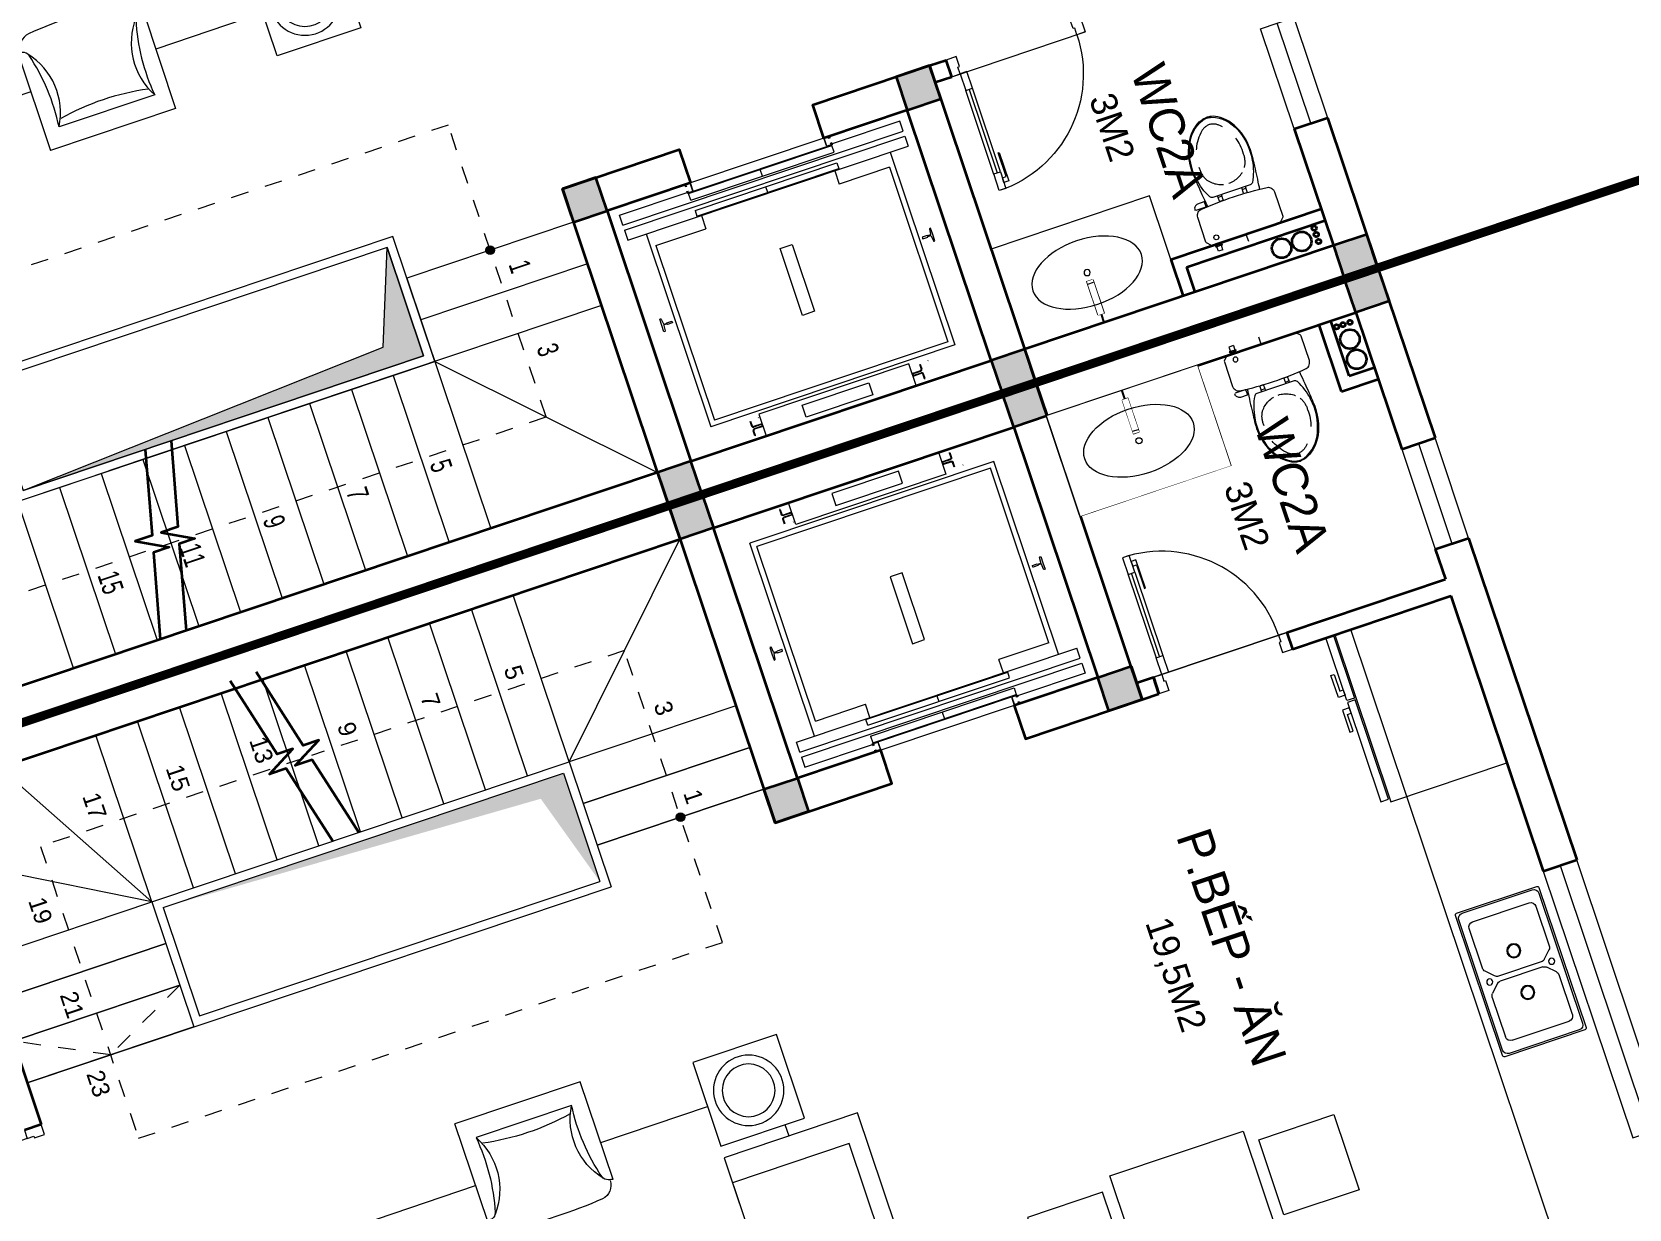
# Model space of a CAD drawing. Header units: metres. Extents: x 568336 to 569219, y 2065964 to 2066430.
# Drawn here: x 568487.28 to 568496.35, y 2066209.47 to 2066216.16 of the extents above; entities that cross this region are included whole.
import ezdxf

# ---------------------------------------------------------------- set-up
doc = ezdxf.new("R2010")
doc.units = ezdxf.units.M
for name, pattern in [('$AUDIT_BAD_LTYPE2', [0]), ('CENTER', [2, 1.25, -0.25, 0.25, -0.25]), ('HIDDEN', [0.375, 0.25, -0.125]), ('HIDDEN2', [0.1875, 0.125, -0.0625]), ('xref-thap C (mb tang 32-2)$0$HIDDEN', [0.375, 0.25, -0.125])]:
    doc.linetypes.add(name, pattern=pattern)
doc.layers.get('0').update_dxf_attribs({"linetype": 'CONTINUOUS'})
doc.layers.get('DEFPOINTS').update_dxf_attribs({"linetype": 'CONTINUOUS'})
for name, color, linetype, lineweight in [('-CENTER', 143, 'CENTER', 13), ('-CONCRETE', 1, 'CONTINUOUS', 35), ('-DOOR', 137, 'CONTINUOUS', 9), ('-FURNITURE', 46, 'CONTINUOUS', 9), ('-HATCH', 8, 'CONTINUOUS', 5), ('-KH', 143, 'CONTINUOUS', 13), ('-LINE1', 7, 'CONTINUOUS', 18), ('-LINE2', 252, 'CONTINUOUS', 9), ('-TEXT', 7, 'CONTINUOUS', 15), ('-WALL', 4, 'CONTINUOUS', 35), ('TEXT25', 2, 'CONTINUOUS', 13)]:
    doc.layers.add(name, color=color, linetype=linetype, lineweight=lineweight)
doc.layers.add('-RANH GIOI LO DAT', color=12, linetype='CONTINUOUS')
doc.styles.add('SVN_AVO_thuong', font='')
doc.styles.add('T1', font='', dxfattribs={"height": 200})
doc.styles.add('vnavanth', font='', dxfattribs={"width": 0.8})
doc.styles.get('SVN_AVO_thuong').set_extended_font_data('SVN-Avo')
doc.styles.get('T1').set_extended_font_data('VNgeometric Light')
doc.styles.get('vnavanth').set_extended_font_data('.VnAvantH')

# ---------------------------------------------------------------- blocks, each defined once
blk = doc.blocks.new('X-5M-DH-2-CORE$0$A$C75E80C28')
at = {"layer": '-LINE2', "linetype": 'Continuous', "ltscale": 2}
for p, q in [((-510.0000099998433, -21.5000000000291), (-510.0000099998579, -50.60000000000582)), ((-506.8000099998899, -21.5000000000291), (-510.0000099998433, -21.5000000000291)), ((-510.0000099998579, -108.5000000000291), (-510.0000099998433, -79.39999999999418)), ((-506.8000099998899, -21.5000000000291), (-506.8000099999044, -50.60000000000582)), ((-506.8000099999044, -108.5000000000291), (-506.8000099998899, -79.39999999999418)), ((-456.2000100000296, -56.79999999998836), (-500.6000099999364, -56.80000000001746)), ((-456.2000100000441, -60), (-500.600009999951, -60.0000000000291)), ((-456.2000100000296, -70), (-500.6000099999364, -70.0000000000291)), ((-456.2000100000296, -73.19999999995343), (-500.6000099999364, -73.19999999998254)), ((-453.2000100000441, -63), (-453.2000100000296, -67)), ((-450.0000099998579, -63), (-450.0000099998433, -67)), ((450.0000100000616, -63), (450.0000100000761, -67)), ((453.200010000015, -63), (453.2000100000296, -67)), ((456.2000100000296, -56.79999999998836), (500.6000100000529, -56.79999999998836)), ((456.200010000015, -60), (500.6000100000383, -60)), ((456.2000100000296, -70), (500.6000100000529, -70)), ((456.2000100000296, -73.19999999995343), (500.6000100000529, -73.19999999995343)), ((506.8000100001227, -21.5), (510.0000100000761, -21.5)), ((506.8000100001227, -21.5), (506.8000100001082, -50.59999999997672)), ((506.8000100001227, -108.5), (506.8000100001227, -79.39999999996508)), ((510.0000100000761, -21.5), (510.0000100000616, -50.59999999997672)), ((510.0000100000761, -108.5), (510.0000100000761, -79.39999999996508)), ((-731.0000002632733, -148.9999999649008), (730.9999997367267, -148.9999999649299)), ((-731.0000002698944, -1304.999999934109), (-731.0000002632733, -148.9999999649008)), ((-700.0000002632733, -178.9999999649008), (699.9999997367267, -178.9999999649299)), ((-700.0000002699089, -1224.999999934109), (-700.0000002632733, -178.9999999649008)), ((-556.8000102631631, -112.4999999912397), (-560.0000102631166, -112.4999999912397)), ((456.800009736864, -112.4999999912397), (460.0000097368174, -112.4999999912397)), ((699.9999997300911, -1224.999999934109), (699.9999997367267, -178.9999999649299)), ((730.9999997301056, -1304.999999934109), (730.9999997367267, -148.9999999649299)), ((-700.0000002699089, -1224.999999934109), (-400.0000002699089, -1224.999999934138)), ((-400.0000002698944, -1304.999999934138), (-400.0000002699089, -1224.999999934138)), ((699.9999997300911, -1224.999999934109), (399.9999997300911, -1224.999999934109)), ((399.9999997301056, -1304.999999934109), (399.9999997300911, -1224.999999934109)), ((839.9999997301056, -1304.999999934109), (-840.0000002698944, -1304.999999934109)), ((-840.0000002698944, -1364.999999934109), (-840.0000002698944, -1304.999999934109)), ((424.9999997301056, -1308.999999934109), (-425.0000002698944, -1308.999999934109)), ((-425.0000002699089, -1342.999999934109), (-425.0000002698944, -1308.999999934109)), ((424.9999997300911, -1342.999999934109), (-425.0000002699089, -1342.999999934109)), ((-2.6989437174052e-07, -1308.999999934109), (-2.699089236557484e-07, -1342.999999934109)), ((424.9999997300911, -1342.999999934109), (424.9999997301056, -1308.999999934109)), ((839.9999997301056, -1364.999999934109), (839.9999997301056, -1304.999999934109)), ((839.9999997301056, -1364.999999934109), (-840.0000002698944, -1364.999999934109)), ((839.9999997301056, -1394.999999934109), (-840.0000002698944, -1394.999999934109)), ((-840.0000002698944, -1394.999999934109), (-840.0000002698944, -1454.999999934109)), ((-435.0000002698944, -1449.999999934109), (-435.0000002699089, -1459.999999934109)), ((-435.0000002698944, -1449.999999934109), (-400.0000002698944, -1449.999999934138)), ((-433.4000002698012, -1451.599999934086), (-433.4000002698012, -1458.399999934074)), ((-433.4000002698012, -1451.599999934086), (-401.6000002697547, -1451.599999934086)), ((429.9999997300911, -1405.999999934138), (-430.0000002699089, -1405.999999934109)), ((-430.0000002699089, -1405.999999934109), (-430.0000002698944, -1445.999999934109)), ((429.9999997301056, -1445.999999934138), (-430.0000002698944, -1445.999999934109)), ((-401.6000002697547, -1451.599999934086), (-401.6000002697256, -1498.399999934074)), ((399.9999997301056, -1449.999999934109), (-400.0000002698944, -1449.999999934138)), ((-400.0000002698944, -1449.999999934138), (-400.0000002698653, -1499.999999934138)), ((-2.699089236557484e-07, -1405.999999934109), (-2.6989437174052e-07, -1445.999999934109)), ((399.9999997301056, -1449.999999934109), (399.9999997301347, -1499.999999934109)), ((434.9999997301056, -1449.999999934109), (399.9999997301056, -1449.999999934109)), ((401.5999997301988, -1451.599999934086), (401.5999997302279, -1498.399999934074)), ((433.3999997302453, -1451.599999934086), (401.5999997301988, -1451.599999934086)), ((429.9999997300911, -1405.999999934138), (429.9999997301056, -1445.999999934138)), ((433.3999997302453, -1451.599999934086), (433.3999997302453, -1458.399999934074)), ((434.9999997301056, -1449.999999934109), (434.9999997301056, -1459.999999934109)), ((839.9999997301056, -1394.999999934109), (839.9999997301056, -1454.999999934109)), ((-840.0000002698944, -1454.999999934109), (-435.0000002698944, -1454.999999934109)), ((-435.0000002699089, -1459.999999934109), (-425.0000002699089, -1459.999999934109)), ((-435.0000002698653, -1489.999999934109), (-435.0000002698653, -1499.999999934109)), ((-435.0000002698653, -1489.999999934109), (-425.0000002698653, -1489.999999934109)), ((-435.0000002698653, -1499.999999934109), (-400.0000002698653, -1499.999999934138)), ((-433.4000002698012, -1458.399999934074), (-425.0000002698944, -1458.399999934074)), ((-433.4000002697721, -1491.599999934086), (-433.4000002697721, -1498.399999934074)), ((-433.4000002697721, -1491.599999934086), (-425.0000002698653, -1491.599999934086)), ((-433.4000002697721, -1498.399999934074), (-401.6000002697256, -1498.399999934074)), ((-425.0000002698944, -1458.399999934074), (-425.0000002699089, -1459.999999934109)), ((-425.0000002698653, -1489.999999934109), (-425.0000002698653, -1491.599999934086)), ((434.9999997301347, -1499.999999934109), (399.9999997301347, -1499.999999934109)), ((433.3999997302744, -1498.399999934074), (401.5999997302279, -1498.399999934074)), ((433.3999997302453, -1458.399999934074), (424.9999997301056, -1458.399999934074)), ((424.9999997301056, -1458.399999934074), (424.9999997301056, -1459.999999934109)), ((434.9999997301056, -1459.999999934109), (424.9999997301056, -1459.999999934109)), ((424.9999997301347, -1489.999999934109), (424.9999997301347, -1491.599999934086)), ((434.9999997301347, -1489.999999934109), (424.9999997301347, -1489.999999934109)), ((433.3999997302744, -1491.599999934086), (424.9999997301347, -1491.599999934086)), ((433.3999997302744, -1491.599999934086), (433.3999997302744, -1498.399999934074)), ((839.9999997301056, -1454.999999934109), (434.9999997301056, -1454.999999934109)), ((434.9999997301347, -1489.999999934109), (434.9999997301347, -1499.999999934109))]:
    blk.add_line(p, q, dxfattribs=at)
for points in [[(-450.0000000000146, 0), (-450, -130), (450, -130), (449.9999999999854, 0)], [(-200, -29), (200.0000000001164, -29), (200.0000000001164, -101), (-200, -101)], [(-36.0000002632587, -583.9999999649008), (35.9999997367413, -583.9999999649008), (35.99999973675585, -983.9999999649008), (-36.00000026324415, -983.9999999649008)]]:
    blk.add_lwpolyline(points, close=True, dxfattribs=at)
for points in [[(-780.0000002632587, -788.9999999649008), (-751.0000002632587, -788.9999999649299, 0.414213562373095), (-750.0000002632733, -787.9999999649008), (-750.0000002632587, -783.9999999649008), (-750.0000002632587, -779.9999999649008, 0.414213562373095), (-751.0000002632733, -778.9999999649299), (-780.0000002632733, -778.9999999649881, -0.2569775838576673), (-784.1207396915852, -781.9399999648449), (-797.9000002631656, -781.939999964874, -0.414213562373095), (-800.9000002631656, -778.939999964874), (-804.0000002632587, -749.4999999649008, 0.414213562373095), (-807.0000002632587, -746.4999999649008), (-812.0000002632587, -746.4999999649008), (-812.0000002632587, -783.9999999649008), (-812.0000002632587, -821.4999999649008), (-807.0000002632587, -821.4999999649008, 0.414213562373095), (-804.0000002632587, -818.4999999649008), (-800.9000002631656, -789.0599999648693, -0.414213562373095), (-797.9000002631656, -786.0599999648693), (-784.1207396915852, -786.0599999648402, -0.2569775838576673), (-780.0000002632587, -788.9999999647553)], [(779.9999997367413, -788.9999999649299), (750.9999997367413, -788.9999999649008, -0.414213562373095), (749.9999997367267, -787.9999999649299), (749.9999997367413, -783.9999999649299), (749.9999997367413, -779.9999999649299, -0.414213562373095), (750.9999997367267, -778.9999999649008), (779.9999997368432, -778.9999999650172, 0.2569775838576673), (784.1207391653006, -781.939999964874), (797.899999736881, -781.9399999648449, 0.414213562373095), (800.899999736881, -778.9399999648449), (803.9999997367413, -749.4999999649008, -0.414213562373095), (806.9999997367413, -746.4999999649008), (811.9999997367413, -746.4999999649008), (811.9999997367413, -783.9999999649008), (811.9999997367413, -821.4999999649008), (806.9999997367413, -821.4999999649008, -0.414213562373095), (803.9999997367413, -818.4999999649008), (800.899999736881, -789.0599999648402, 0.414213562373095), (797.899999736881, -786.0599999648402), (784.1207391653006, -786.0599999648693, 0.2569775838576672), (779.9999997368577, -788.9999999647844)]]:
    blk.add_lwpolyline(points, format="xyb", dxfattribs=at)
for centre, radius, start, end in [((-500.600009999951, -50.60000000000582), 9.400000000001475, 180, 270), ((-500.6000099999364, -79.39999999999418), 9.399999999997844, 90, 180), ((-500.600009999951, -50.60000000000582), 6.200000000004374, 180, 270), ((-500.6000099999364, -79.39999999999418), 6.19999999999734, 90, 180), ((-456.2000100000441, -63), 6.19999999999713, 0, 90), ((-456.2000100000441, -63), 3.000000000000045, 0, 90), ((-456.2000100000296, -67), 6.20000000000076, 270, 0), ((-456.2000100000296, -67), 2.999999999999834, 270, 0), ((456.200010000015, -63), 6.19999999999713, 90, 180), ((456.2000100000296, -67), 6.20000000000076, 180, 270), ((456.200010000015, -63), 3.000000000000045, 90, 180), ((456.2000100000296, -67), 2.999999999999834, 180, 270), ((500.6000100000383, -50.59999999997672), 6.200000000004374, 270, 0), ((500.6000100000383, -50.59999999997672), 9.400000000001475, 270, 0), ((500.6000100000529, -79.39999999996508), 9.399999999997844, 0, 90), ((500.6000100000529, -79.39999999996508), 6.19999999999734, 0, 90)]:
    blk.add_arc(centre, radius, start, end, dxfattribs=at)
blk = doc.blocks.new('A$C5C575821')
at = {"layer": '-CONCRETE'}
h = blk.add_hatch(color=256, dxfattribs=at)
h.dxf.hatch_style = 1
h.paths.add_polyline_path([(-0.00237559899687767, 200.0000000000146), (-0.00237559899687767, 1.455191522836685e-11), (199.9976244010031, 1.455191522836685e-11), (199.9976244010031, 200.0000000000146)])
blk.add_lwpolyline([(-0.00237559899687767, 1.455191522836685e-11), (199.9976244010031, 1.455191522836685e-11), (199.9976244010031, 200.0000000000146), (-0.00237559899687767, 200.0000000000146)], close=True, dxfattribs=at)
blk = doc.blocks.new('A$C3F71457E')
at = {"layer": '-CONCRETE'}
blk.add_lwpolyline([(-8.760252967476845e-09, -100.0000002632005), (0, 400), (-1500, 400.0000000000582), (-1500.00000001755, -1399.999999999942), (-1.754960976541042e-08, -1400), (-7.895869202911854e-08, -900.0000002632005), (199.9999999912397, -900.0000002982852), (199.9999999824504, -1600), (-1700.00000001755, -1600), (-1700, 600), (200, 600), (199.9999999912397, -100.0000002982852), (6.140908226370811e-08, -100.0000002632005)], dxfattribs=at)
at = {"layer": '-LINE1'}
blk.add_line((-7.895869202911854e-08, -900.0000002632005), (-8.760252967476845e-09, -100.0000002632005), dxfattribs=at)
at = {"layer": '-WALL'}
for p in [(-1699.997624401003, 399.9999999999854), (0.00237559899687767, 399.9999999999854), (-1699.997624401081, -1599.999999999959), (0.002375601565972829, -1600.000000021305)]:
    blk.add_blockref('A$C5C575821', p, dxfattribs=at)
at = {"color": 2, "rotation": 90}
blk.add_blockref('X-5M-DH-2-CORE$0$A$C75E80C28', (-1500.00000000876, -499.9999999999418), dxfattribs=at)
blk = doc.blocks.new('*U18')
at = {"linetype": '$AUDIT_BAD_LTYPE2'}
for p, q in [((70, 100), (69.99999999999999, 599.9999999999982)), ((89.99999999999999, 599.9999999999982), (90, 100))]:
    blk.add_line(p, q, dxfattribs=at)
for points in [[(49.99999999999999, 599.9999999999982), (89.99999999999999, 599.9999999999982), (89.99999999999999, 699.9999999999982), (49.99999999999999, 699.9999999999982), (49.99999999999999, 599.9999999999982)], [(49.99999999999999, 602.9059272893337), (50, 100)], [(50, 100), (90, 100), (90, 0), (50, 0), (50, 100)]]:
    blk.add_lwpolyline(points)
for points in [[(118.2698876160139, 494.5156181119073), (118.2698876160139, 664.1349438079906), (89.99999999999999, 664.1349438079906), (89.99999999999999, 635.8650561920058), (112.6159100928053, 635.8650561920058), (112.6159100928053, 494.5156181119073)], [(0, 0), (50, 0), (50, -40), (60, -40), (60, -100.0001724930698), (0, -100.0001724930698)], [(799.9999999999982, 7.105427357601134e-15), (749.9999999999982, 7.105427357601134e-15), (749.9999999999982, -40), (739.9999999999982, -40), (739.9999999999982, -100.0001724930698), (799.9999999999982, -100.0001724930698)]]:
    blk.add_lwpolyline(points, close=True)
at = {"linetype": '$AUDIT_BAD_LTYPE2', "ltscale": 0.3}
blk.add_arc((50, 0), 699.9999999999982, 0, 90, dxfattribs=at)
blk = doc.blocks.new('ghe11asdsdsdsd')
at = {"layer": '-FURNITURE', "ltscale": 5}
for p, q in [((-454.1512245237245, 641.9073886275291), (-454.093361600535, -60.42008052262099)), ((446.9845405295782, 642.5119281820953), (445.2090906954836, -59.49456913078757)), ((339.4434767446655, 74.7769195077999), (-347.9447826922697, 73.86721415390639)), ((445.2090906954836, -59.49456913078757), (-454.093361600535, -60.42008052262099))]:
    blk.add_line(p, q, dxfattribs=at)
for centre, radius, start, end in [((-329.6609394550032, 640.4347183164282), 102.5030657496747, 97.790878171796, 180.4720192216976), ((13.76703277978231, -3057.035900902003), 3815.794779152998, 85.15051378916075, 95.37323135559144), ((322.4963123202615, 643.5363927781655), 102.5030657496747, 359.5521671507362, 82.23330821456577), ((-556.8192392717756, 172.0380743239075), 480.9551723817158, 73.62802494144414, 77.67439557183955), ((-435.3449582978792, 585.5188594441861), 49.99999999999999, 17.29045382422632, 73.62802494144414), ((-752.7215750947944, 311.3200961878028), 469.2846926992153, 329.6029749418909, 39.82713105222346), ((-1717.077797784907, 235.4868877488407), 1378.639231958857, 353.2676599931669, 15.34770349738529), ((744.7327549548354, 311.2790322922665), 469.2468948897888, 140.0381535895592, 210.2652298418676), ((1708.833027020766, 233.2264510887835), 1378.526022415482, 164.5192846221356, 186.6002375866197), ((428.017340289487, 586.1773279104382), 49.99999999999999, 106.2083736517696, 162.5459446768903), ((548.310481298744, 172.35137315467), 480.9551723817158, 102.1620030057203, 106.2083736517696), ((-1.445652381749824, -1576.057105405802), 1730.279692069412, 79.6029490361376, 100.5814174655623)]:
    blk.add_arc(centre, radius, start, end, dxfattribs=at)
blk = doc.blocks.new('GHE600')
at = {"layer": '-FURNITURE'}
for p, q in [((269949.5421851056, 8709.741290517763), (270649.5421851056, 8709.74129051782)), ((269949.5421851289, 8043.074623851076), (270649.5421851289, 8043.074623851135))]:
    blk.add_line(p, q, dxfattribs=at)
for points in [[(270145.5337149384, 9594.84705863762), (270145.5337150262, 10094.84705863762), (270645.5337150262, 10094.84705854984), (270645.5337149384, 9594.847058549843)], [(269849.5421851288, 9526.40795718442), (270649.5421851288, 9526.407957184478), (270649.5421851639, 7226.407957184478), (269849.5421851639, 7226.40795718442)], [(269949.5421851288, 9376.40795718442), (270649.5421851288, 9376.407957184478), (270649.5421851639, 7376.407957184478), (269949.5421851639, 7376.40795718442)], [(270145.5337145109, 7157.96885590817), (270145.5337144231, 6657.96885590817), (270645.5337144231, 6657.968855820392), (270645.5337145109, 7157.968855820392)]]:
    blk.add_lwpolyline(points, close=True, dxfattribs=at)
at = {"layer": '-FURNITURE', "elevation": -1.348764000838661e-08}
for points in [[(271286.9253059005, 9830.321753277356), (270645.53371498, 9832.18215255058)], [(272037.8126997925, 6909.345592938189), (272633.6221192031, 6907.537773812626), (272633.6585346201, 9823.095600669185), (272037.874818299, 9826.334833337169)], [(270262.0588059474, 9594.847058617102), (270262.0583521723, 9526.40795718442)], [(270262.0260181179, 7226.40795718439), (270262.0255643428, 7157.968855887651)], [(270645.5337144685, 6916.624135324557), (271286.6504318018, 6913.272511655086)]]:
    blk.add_lwpolyline(points, dxfattribs=at)
at = {"layer": '-FURNITURE'}
for centre, radius in [((270395.5337149822, 9844.847058593674), 200), ((270395.5337149822, 9844.847058593674), 150), ((270395.5337144671, 6907.968855864223), 200), ((270395.5337144671, 6907.968855864223), 150)]:
    blk.add_circle(centre, radius, dxfattribs=at)
at = {"layer": '-FURNITURE', "extrusion": (0, 0, -1)}
blk.add_ellipse((271661.9002663364, 8365.294462872116), major_axis=(3.669220623812561e-13, 749.5763598198391), ratio=0.5899940615450746, dxfattribs=at)
at = {"layer": '-FURNITURE', "zscale": 0.83397927038413}
for p, xscale, yscale, rotation in [((271659.4476334748, 10145.29901697894, -5.948631914765009e-09), 0.83397927038413, 0.83397927038413, 179.9447021404027), ((271659.4476334748, 6607.516897389956, -5.948631914765009e-09), -0.8339792703841301, 0.8339792703841301, 0.05529785959737722)]:
    blk.add_blockref('ghe11asdsdsdsd', p, dxfattribs=dict(at, xscale=xscale, yscale=yscale, rotation=rotation))
blk = doc.blocks.new('A$C18091ED7')
for p, q in [((9.957147995010018e-09, -42.13376978135784), (0, -3.786117304116488e-07)), ((146.1412317672475, -26.59467297248193), (179.181621938591, -26.59467296488583)), ((146.1412317672475, -26.59467297248193), (146.1412317680188, -30.17859706786112)), ((146.1412317680188, -30.17859706786112), (165.7503655985456, -30.17859706340823)), ((153.0594147269658, -36.79204952501459), (146.1412317680188, -30.17859706786112)), ((152.3191092506386, -2.717133611440659e-07), (152.3191092568413, -26.59467297093943)), ((152.3191092506386, -2.717133611440659e-07), (179.1816219322718, -2.654269337654114e-07)), ((153.0594147269658, -36.79204952501459), (165.7503656001572, -36.79204952192958)), ((153.0594147275151, -39.73033438943094), (153.0594147269658, -36.79204952501459)), ((153.0594147275151, -39.73033438943094), (178.4413164740145, -39.73033438349376)), ((153.0594147275151, -39.73033438943094), (178.4413164740145, -39.73033438349376)), ((153.0594147275151, -39.73033438943094), (153.0594147281554, -42.13376974494895)), ((185.3594994290725, -30.17859705851879), (165.7503655985456, -30.17859706340823)), ((178.4413164733487, -36.79204951884458), (165.7503656001572, -36.79204952192958)), ((185.3594994290725, -30.17859705851879), (178.4413164733487, -36.79204951884458)), ((178.4413164733487, -36.79204951884458), (178.4413164740145, -39.73033438349376)), ((178.4413164740145, -39.73033438349376), (178.4413164746547, -42.1337697392446)), ((179.1816219322718, -2.654269337654114e-07), (179.181621938591, -26.59467296488583)), ((179.181621938591, -26.59467296488583), (185.3594994283012, -26.59467296337243)), ((185.3594994283012, -26.59467296337243), (185.3594994290725, -30.17859705851879)), ((-83.25994817525861, -267.3592828898691), (-83.259948167517, -299.9634285944048)), ((-62.88950393904452, -265.3807882612164), (-81.28145355204106, -265.3807882657275)), ((-60.91100931491019, -267.3592828844266), (-60.91100930728498, -299.9634285889624)), ((60.9110093945892, -267.3592828557594), (60.9110094022144, -299.9634285600623)), ((62.88950401780676, -265.3807882316178), (81.2814536308033, -265.3807882273395)), ((83.25994825493763, -267.3592828505498), (83.25994826256283, -299.9634285550856)), ((165.3959958605519, -261.9873972070927), (165.3959958671003, -289.7349902229907)), ((167.8691141396885, -259.5142789271486), (228.0810223811895, -259.5142789128586)), ((230.5541406641933, -274.3229751045001), (230.5541406613593, -261.9873971916386)), ((-83.25994817257379, -278.4883151478134), (-83.25994817046012, -287.6388527823146)), ((-60.91100930959874, -290.0299398849311), (-83.25994816994717, -290.0299398901407)), ((60.91100939990065, -290.029939856031), (83.25994826024908, -290.0299398510542)), ((83.25994825750604, -278.488315108727), (83.2599482596197, -287.6388527429954)), ((167.8691141472664, -292.2081085020036), (206.7175896017579, -292.2081084926904))]:
    blk.add_line(p, q)
for points in [[(230.0000000517721, -218.5046414944518, -0.1374073801801567), (225.4781190853137, -234.6482587013161), (221.7949787454636, -240.7070387715066, -0.2360805181595358), (198.2560902649639, -255.4947853636986, -0.0519608230665726), (-198.2560901437319, -255.4947854572965, -0.236080518165078), (-221.7949786317113, -240.7070388760185), (-225.4781189743626, -234.6482588077488, -0.1374073801809237), (-229.9999999484608, -218.5046416030382), (-229.9999999831671, -71.98694829508895, -0.1989123673786679), (-226.3782021181105, -63.2431547633314), (-208.8906150607545, -45.75556769772083, -0.1989123673792025), (-200.1468215308087, -42.13376982865157), (9.971699910238385e-09, -42.13376978135784), (200.1468215506357, -42.13376973403501, -0.1989123673792025), (208.8906150822841, -45.75556759897154), (226.3782021480001, -63.24315465634572, -0.1989123673791691), (230.0000000170658, -71.98694818626973)], [(144.14367173758, -618.9627606730501, -0.2124047892419209), (26.30999211127346, -734.491494372196, -0.0276853236339062), (-0.5628229983012716, -738.609219571983, -0.0222792448073508), (-26.30999181118386, -734.4914943844487, -0.2124047892421136), (-144.1436714920528, -618.9627607410075, -0.1427957259999892), (-167.2376623962118, -428.0139674870588, -0.0930051380368448), (-127.9331820271946, -309.1271633332653, -0.2564387014614383), (-111.240849547703, -299.9634286007786), (4.746470949612558e-08, -299.9634285748762), (111.2408496426324, -299.9634285482753, -0.2564387014619951), (127.933182126606, -309.1271632729331, -0.0930051380368741), (167.2376625517572, -428.0139674081001, -0.1427957260000456)]]:
    blk.add_lwpolyline(points, format="xyb", close=True)
at = {"linetype": 'xref-thap C (mb tang 32-2)$0$HIDDEN', "ltscale": 100}
blk.add_lwpolyline([(61.00044987679576, -669.0176259216969, -0.1990312026443698), (1.417429302819073e-07, -698.769823720475, -0.1990312026443799), (-61.00044960746891, -669.0176259504806, -0.2189240232571595), (-131.9321382956405, -478.313622940972, -0.1537914605682739), (-112.4681372026971, -403.989815428853, -0.2367011859554165), (5.876427167095244e-08, -347.5870280214876, -0.2367011859554843), (112.4681373467611, -403.9898153757968, -0.1537914605681893), (131.9321384748619, -478.313622878748, -0.2189240232571754)], format="xyb", close=True, dxfattribs=at)
blk.add_circle((165.7503656100234, -78.39166221523192), 13.90362011701458)
for centre, radius, start, end in [((-81.28145355158267, -267.3592828894034), 1.978494623656905, 90.00000001354867, 180.0000000133402), ((-62.88950393858613, -267.3592828848923), 1.978494623656905, 1.334021322268115e-08, 90.00000001354867), ((62.88950401826514, -267.3592828552937), 1.978494623656905, 90.00000001354867, 180.0000000133402), ((81.28145363126168, -267.3592828510155), 1.978494623656905, 1.334021322268115e-08, 90.00000001354867), ((167.8691141402633, -261.9873972065106), 2.473118279571131, 90.00000001354867, 180.0000000133402), ((167.8691141466952, -289.7349902224087), 2.473118279571131, 180.0000000133402, 270.0000000135486), ((206.717589598069, -276.6690117186226), 15.53909677420133, 270.0000000135486, 306.4658507565522), ((168.3527972659103, -224.7572911087773), 80.08895368617857, 306.4658507565522, 320.3122930343796), ((228.0810223845983, -274.3229751050822), 2.473118279571131, 320.3122930343796, 1.334021322268115e-08)]:
    blk.add_arc(centre, radius, start, end)
for points, knots in [([(-155.6468228230951, -259.4535552573798), (-156.6353001506941, -267.2522313103836), (-164.2940232875517, -328.394745314552), (-169.1545302536251, -385.0939582949213), (-183.68571763406, -527.7705276800843), (-135.602968026873, -679.1126648240606), (-50.29344375100118, -735.2493608418445), (-19.70048385594782, -741.0901266933652), (1.531116140540689e-07, -743.6724421556864)], [130.6139379315478, 130.6139379315478, 130.6139379315478, 130.6139379315478, 152.8521090939923, 311.1293507817257, 417.703951170228, 561.3833927516608, 697.6926317810714, 710.812262267882, 710.812262267882, 710.812262267882, 710.812262267882]), ([(155.6468228994709, -259.4535551877343), (156.6353002305841, -267.2522312389628), (164.2940233960289, -328.3947452375724), (169.1545303888706, -385.0939582149149), (183.6857178367027, -527.7705275934422), (135.6029683008201, -679.1126647599449), (50.29344405157826, -735.2493608178338), (19.70048415924612, -741.0901266841101), (1.530679583083838e-07, -743.6724421554536)], [130.613937934949, 130.613937934949, 130.613937934949, 130.613937934949, 152.8521090939923, 311.1293507817257, 417.703951170228, 561.3833927516608, 697.6926317810714, 710.812262267882, 710.812262267882, 710.812262267882, 710.812262267882])]:
    blk.add_open_spline(points, degree=3, knots=knots)
blk = doc.blocks.new('Sink_Cicle')
blk.add_lwpolyline([(17.49999987077899, -50.00226151314564), (-17.49999987077899, -49.99773848685436), (-17.51615354442038, -252.2967581441626), (17.48384613892995, -252.3012811850058)], close=True)
blk.add_circle((0, -300), 17.5)
at = {"layer": 'DEFPOINTS'}
blk.add_line((0, -100), (0, 0), dxfattribs=at)
blk.add_wipeout([(17.499999870775355, -50.00226151314928), (-17.49999987078263, -49.99773848685436), (-17.516153544427652, -252.29675814416623), (17.48384613892631, -252.3012811850058)])
at = {"layer": '-FURNITURE', "linetype": 'Continuous'}
blk.add_ellipse((0, -300), major_axis=(-325, 0), ratio=0.5846153846153846, dxfattribs=at)
blk.add_line((-17.51421511289664, -237.2967582757119), (17.48578462866135, -237.3012813020032))
blk = doc.blocks.new('M27-T2')
at = {"layer": '-HATCH', "true_color": 0x8c8896}
h = blk.add_hatch(color=252, dxfattribs=at)
h.dxf.hatch_style = 1
edge = h.paths.add_edge_path()
edge.add_arc((204005.0039946692, -690671.5079702799), 24.62566289535607, 0, 360)
h = blk.add_hatch(color=252, dxfattribs=at)
h.dxf.hatch_style = 1
h.paths.add_polyline_path([(203805.0039946692, -691221.5079702799), (204455.0039946692, -691221.5079702799), (204455.0039946692, -693621.5079702799), (204333.7108850502, -691424.1326609611)])
at = {"layer": '-CONCRETE'}
for centre, radius in [((205376.0638602111, -686193.536642894, 5.66516857499076e-09), 13), ((205425.2565072028, -686284.0334509917, 5.66516857499076e-09), 55), ((205414.3338471607, -686193.536642894, 5.66516857499076e-09), 13), ((205456.0832651768, -686193.536642894, 5.66516857499076e-09), 13), ((205425.2565072028, -686404.875901197, 5.66516857499076e-09), 55)]:
    blk.add_circle(centre, radius, dxfattribs=at)
at = {"layer": '-DOOR'}
blk.add_lwpolyline([(204204.9920547613, -685921.4892387852), (204805.0039946692, -685921.4892387852), (204805.0039946692, -686121.4892387852), (204204.9920547613, -686121.4892387852)], close=True, dxfattribs=at)
blk.add_lwpolyline([(204805.0039946692, -686021.4892387852), (204204.9994206022, -686021.5334146525)], dxfattribs=at)
at = {"layer": '-FURNITURE'}
blk.add_lwpolyline([(204905.0039946692, -687971.5079702799), (205505.0039946692, -687971.5079702799), (205505.0039946692, -687021.4892387855), (204905.0039946692, -687021.4892387855)], close=True, dxfattribs=at)
at = {"layer": '-HATCH'}
blk.add_lwpolyline([(203805.0039946692, -691221.5079702799), (204455.0039946692, -691221.5079702799), (204455.0039946692, -693621.5079702799), (204333.7108850502, -691424.1326609611), (203805.0039946692, -691221.5079702799)], dxfattribs=at)
at = {"layer": '-KH', "linetype": 'HIDDEN2', "ltscale": 5}
blk.add_lwpolyline([(203255.0039946692, -694171.5079702799), (205005.0039946692, -694171.5079702799), (205005.0039946692, -690671.5079702799), (203255.0039946692, -690671.5079702799)], close=True, dxfattribs=at)
at = {"layer": '-KH'}
blk.add_circle((204005.0039946692, -690671.5079702799), 24.62566289535607, dxfattribs=at)
at = {"layer": '-LINE1'}
for p, q in [((204005.0039946692, -690171.5079702799), (204005.0039946692, -691171.5079702799)), ((204255.0039946692, -690171.5079702799), (204255.0039946692, -691171.5079702799)), ((204505.0039946692, -690171.5079702799), (204505.0039946692, -693124.8922659884)), ((204505.0039946692, -691171.5079702799), (205505.0039946692, -690171.5079702799)), ((204505.0039946692, -691171.5079702799), (203755.0039946692, -691171.5079702799)), ((204005.0039946692, -691171.5079702799), (205505.0039946692, -691171.5079702799)), ((204505.0039946692, -694671.5079702799), (204505.0039946692, -691171.5079702799)), ((204505.0039946692, -691421.5079702799), (205505.0039946692, -691421.5079702799)), ((204505.0039946692, -691671.5079702799), (205505.0039946692, -691671.5079702799)), ((204505.0039946692, -691921.5079702799), (205505.0039946692, -691921.5079702799)), ((204505.0039946692, -692171.5079702799), (205505.0039946692, -692171.5079702799)), ((204505.0039946692, -692421.5079702799), (205505.0039946692, -692421.5079702799)), ((204505.0039946692, -692671.5079702799), (205505.0039946692, -692671.5079702799)), ((204505.0039946692, -692921.5079702799), (205505.0039946692, -692921.5079702799)), ((204505.0039946692, -693171.5079702799), (205505.0039946692, -693171.5079702799)), ((204505.0039946692, -693421.5079702799), (205505.0039946692, -693421.5079702799)), ((205505.0039946692, -693671.5079702799), (203843.2446316075, -693671.5079702799))]:
    blk.add_line(p, q, dxfattribs=at)
for points in [[(203755.0039946692, -693671.5079702799), (204505.0039946692, -693671.5079702799), (204505.0039946692, -691171.5079702799), (203755.0039946692, -691171.5079702799)], [(203805.0039946692, -693621.5079702799), (204455.0039946692, -693621.5079702799), (204455.0039946692, -691221.5079702799), (203805.0039946692, -691221.5079702799)]]:
    blk.add_lwpolyline(points, close=True, dxfattribs=at)
at = {"layer": '-LINE2'}
blk.add_line((203904.8698643393, -687871.5095265749), (203905.2179072355, -687071.5095402404), dxfattribs=at)
at = {"layer": '-RANH GIOI LO DAT', "linetype": 'HIDDEN', "ltscale": 10, "const_width": 50}
blk.add_lwpolyline([(196705.0039944306, -683921.4892388199), (196705.0039945305, -701917.379578126), (205705.0039946673, -702342.4171502552), (205705.0039946695, -683921.4892389331)], close=True, dxfattribs=at)
at = {"layer": '-WALL'}
for p, q in [((204805.0039946692, -685921.4892387852), (205705.0039946692, -685921.4892387852)), ((204805.0039946692, -686121.4892387852), (204805.0039946692, -685921.4892387852)), ((205705.0039946692, -699939.7422418332), (205705.0039946692, -685921.4892387852)), ((204805.0039946692, -686121.4892387852), (205505.0039946692, -686121.4892387852)), ((205285.1176319892, -687021.4892387852), (205285.1176319948, -686121.4892387834)), ((205355.1176319892, -686951.4892387852), (205355.1176319948, -686121.4892387834)), ((205505.0039946692, -686121.4892387852), (205505.0039946692, -687971.5079702799)), ((205355.1176319892, -686951.4892387852), (205505.1176319892, -686951.4892387852)), ((205285.1176319892, -687021.4892387852), (205505.1176319891, -687021.4892387852)), ((203904.8698650163, -687871.5079702799), (203804.8696925233, -687871.5079702624)), ((203804.8698649929, -687971.5079702799), (203804.8698649942, -687871.5079702624)), ((203904.8698649931, -687971.5079702811), (203904.8698649944, -687871.5079702799)), ((205505.0039946689, -690171.5079702799), (205505.003994669, -694671.5079702799))]:
    blk.add_line(p, q, dxfattribs=at)
for points in [[(204454.974644913, -692734.8415277059), (204931.3110806925, -692853.9221416638), (204931.3110806925, -692955.1878448919), (205024.6620311636, -692783.532794671), (205024.6620311636, -692877.2591943446), (205505.003994669, -692997.3411608447)], [(204454.974644913, -692889.8722740932), (204931.3110806925, -693008.9528880512), (204931.3110806925, -693110.2185912792), (205024.6620311636, -692938.5635410583), (205024.6620311636, -693032.289940732), (205505.003994669, -693152.371907232)]]:
    blk.add_lwpolyline(points, dxfattribs=at)
at = {"layer": '-DOOR', "xscale": -1, "rotation": 269.9999999899506}
blk.add_blockref('*U18', (203904.8698650163, -687871.5095265749), dxfattribs=at)
at = {"layer": '-FURNITURE', "rotation": 270}
blk.add_blockref('A$C18091ED7', (205327.2514017976, -686571.4892387859), dxfattribs=at)
at = {"layer": '-FURNITURE', "xscale": -1, "rotation": 89.99999998994852}
blk.add_blockref('GHE600', (209231.0942866007, -420821.8079417794), dxfattribs=at)
at = {"layer": '-WALL'}
for p in [(205505.0039946692, -686121.489238785), (205505.0039946692, -690171.5079702797)]:
    blk.add_blockref('A$C5C575821', p, dxfattribs=at)
at = {"layer": '-WALL', "rotation": 180}
blk.add_blockref('A$C3F71457E', (204004.8698649756, -689571.5079702799), dxfattribs=at)
at = {"layer": 'DEFPOINTS', "style": 'T1', "width": 0.7}
for s, p in [('1', (204115.0831181918, -690600.1182450048)), ('3', (204615.0831181918, -690600.1182450048)), ('5', (205046.5289259376, -691385.199129051)), ('7', (205046.5289259376, -691885.199129051)), ('9', (205046.5289259376, -692385.199129051)), ('11', (205046.5289259376, -692885.199129051)), ('15', (205046.5289259376, -693376.2164777088))]:
    blk.add_text(s, height=120, rotation=359.9999999899487, dxfattribs=at).set_placement(p)
at = {"layer": 'TEXT25'}
for s, height, style, p in [('WC2A', 200, 'SVN_AVO_thuong', (204200.1946291238, -686899.9056124544)), ('3M2', 150, 'T1', (204271.5573212419, -687173.0249852171))]:
    blk.add_text(s, height=height, rotation=359.9999999899487, dxfattribs=dict(at, style=style)).set_placement(p)
at = {"layer": '-FURNITURE', "xscale": -1, "rotation": 269.9963422654919}
blk.add_blockref('Sink_Cicle', (205505.0039946692, -687496.4986045327), dxfattribs=at)
blk = doc.blocks.new('*U152')
at = {"linetype": '$AUDIT_BAD_LTYPE2'}
for p, q in [((70, 100), (70, 699.9999999999982)), ((90, 699.9999999999982), (90, 100))]:
    blk.add_line(p, q, dxfattribs=at)
for points in [[(50, 699.9999999999982), (90, 699.9999999999982), (90, 799.9999999999982), (50, 799.9999999999982), (50, 699.9999999999982)], [(50, 702.9059272893337), (50, 100)], [(50, 100), (90, 100), (90, 0), (50, 0), (50, 100)]]:
    blk.add_lwpolyline(points)
for points in [[(118.2698876160139, 594.5156181119073), (118.2698876160139, 764.1349438079906), (90, 764.1349438079906), (90, 735.8650561920058), (112.6159100928053, 735.8650561920058), (112.6159100928053, 594.5156181119073)], [(0, 0), (50, 0), (50, -40), (60, -40), (60, -99.99999999999272), (0, -99.99999999999272)], [(899.9999999999982, 1.3252863207713e-28), (849.9999999999982, 1.3252863207713e-28), (849.9999999999982, -40.00000000000001), (839.9999999999982, -40.00000000000001), (839.9999999999982, -99.99999999999272), (899.9999999999982, -99.99999999999272)]]:
    blk.add_lwpolyline(points, close=True)
at = {"linetype": '$AUDIT_BAD_LTYPE2', "ltscale": 0.3}
blk.add_arc((50, 0), 799.9999999999982, 0, 90, dxfattribs=at)
blk = doc.blocks.new('A$C14986441')
at = {"ltscale": 3}
for p, q in [((-250.0000004096655, 420.0579938191804), (-250.0000000046566, -419.9420061808196)), ((239.9999995855615, 430.0579940553871), (-240.0000004144385, 430.0579938240116)), ((249.9999999953434, -419.9420059388503), (249.9999995903345, 420.0579940611497)), ((-200.0000003639143, 325.0579938432784), (-200.0000002492452, 87.48440071480582)), ((169.9999996216502, 355.0579940216267), (-170.0000003783498, 355.0579938577721)), ((199.9999997507548, 87.48440090671647), (199.9999996360857, 325.0579940361204)), ((-191.2132036748226, 66.27119728422258), (-148.7867967832135, 23.84479043312604)), ((-127.5735933431424, 15.05799387820298), (127.5735929142684, 15.05799400119577)), ((148.7867963454919, 23.84479057660792), (191.213203196472, 66.27119746763492)), ((-200.0000000505825, -324.9420061567216), (-200.0000001650769, -87.36841302824905)), ((-191.2132036109688, -66.15520958823618), (-148.7867967602797, -23.72880269627785)), ((-127.5735933287069, -14.94200612179702), (127.5735929288203, -14.94200599880423)), ((148.7867963684257, -23.72880255279597), (191.2132032602094, -66.15520940389251)), ((199.9999998349231, -87.36841283540707), (199.9999999494175, -324.9420059638796)), ((169.9999999639113, -354.9420059783733), (-170.0000000360887, -354.9420061422279)), ((-240, -429.9420061759884), (240, -429.9420059446129))]:
    blk.add_line(p, q, dxfattribs=at)
blk.add_lwpolyline([(239.9999999807333, -389.9420059446129), (239.99999960477, 390.0579940553871, 0.414213562373095), (209.9999995903345, 420.0579940408934), (-210.0000004096655, 420.0579938384471, 0.414213562373095), (-240.00000039523, 390.0579938240116), (-240.0000000192667, -389.9420061759884, 0.414213562373095), (-210.0000000046566, -419.9420061615529), (209.9999999953434, -419.9420059591066, 0.414213562373095)], format="xyb", close=True, dxfattribs=at)
for centre, radius in [((-2.675224095582962e-07, 125.0579939396703), 40), ((-2.675224095582962e-07, 125.0579939396703), 35), ((-185.5000002072193, 0.05799385026330128), 17.5), ((185.4999997927807, 0.05799402913544327), 17.5), ((-1.469743438065052e-07, -124.9420060603297), 40), ((-1.469743438065052e-07, -124.9420060603297), 35)]:
    blk.add_circle(centre, radius, dxfattribs=at)
for centre, radius, start, end in [((-240.0000004096655, 420.0579938240116), 10, 90.00000002668041, 180.0000000266804), ((239.9999995903345, 420.0579940553871), 10, 2.668042644536231e-08, 90.00000002668041), ((-170.0000003639143, 325.0579938577721), 30, 90.00000002668041, 180.0000000266804), ((169.9999996360857, 325.0579940216267), 30, 2.668042644536231e-08, 90.00000002668041), ((-170.0000002492452, 87.48440073023085), 30, 180.0000000266804, 225.0000000235824), ((-127.5735933576361, 45.05799387820298), 30, 225.0000000235824, 270.0000000266804), ((127.5735928997747, 45.05799400119577), 30, 270.0000000266804, 315.0000000235823), ((169.9999997507548, 87.48440089315409), 30, 315.0000000235823, 2.668042644536231e-08), ((-170.0000001650769, -87.36841301375534), 30, 135.0000000235824, 180.0000000266804), ((-127.5735933142714, -44.94200612179702), 30, 90.00000002668041, 135.0000000235824), ((127.5735929432558, -44.94200599880423), 30, 45.00000002358239, 90.00000002668041), ((169.9999998349231, -87.36841284896946), 30, 2.668042644536231e-08, 45.00000002358239), ((-170.0000000505825, -324.9420061422279), 30, 180.0000000266804, 270.0000000266804), ((169.9999999494175, -324.9420059783733), 30, 270.0000000266804, 2.668042644536231e-08), ((-240.0000000046566, -419.9420061759884), 10, 180.0000000266804, 270.0000000266804), ((239.9999999953434, -419.9420059446129), 10, 270.0000000266804, 2.668042644536231e-08)]:
    blk.add_arc(centre, radius, start, end, dxfattribs=at)
blk = doc.blocks.new('A$C55AD6C8F')
at = {"ltscale": 3}
for p, q in [((-750, 623.9554341743351), (-750, 1000.000000000058)), ((-750, 1000.000000000058), (-704.3477934409166, 1000.000000000058)), ((-704.3477934409166, 1000.000000000058), (-704.3477934409166, 623.9554341743351)), ((0, 1000), (-695.2173631351907, 1000.000000000058)), ((-695.2173631351907, 1000.000000000058), (-695.2173631351907, 5.820766091346741e-11)), ((0, 0), (0, 1000)), ((-704.3477934409166, 623.9554341743351), (-749.9999999999418, 623.9554341743351)), ((-750, 613.395983129798), (-750, 17.63542316207895)), ((-704.3477934409166, 613.395983129798), (-749.9999999999418, 613.3959831297398)), ((-704.3477934409166, 17.63542316207895), (-704.3477934409166, 613.395983129798)), ((-750, 17.63542316207895), (-704.3477934409166, 17.63542316207895)), ((-695.2173631351907, 5.820766091346741e-11), (0, 0))]:
    blk.add_line(p, q, dxfattribs=at)
at = {"ltscale": 3, "elevation": -2.790667130434782e-09}
for points in [[(-750.0000000003492, 688.433921672462), (-750.0000000003492, 656.9339216743247), (-790.097850547405, 656.9339216743247), (-790.097850547405, 788.4142628387199), (-770.7718286834424, 788.4142628387199), (-770.7718286834424, 688.433921672462)], [(-750.0000000003492, 548.917495631671), (-750.0000000003492, 580.4174956298084), (-790.097850547405, 580.4174956298084), (-790.097850547405, 448.9371544654132), (-770.7718286834424, 448.9371544654132), (-770.7718286834424, 548.917495631671)]]:
    blk.add_lwpolyline(points, close=True, dxfattribs=at)
blk = doc.blocks.new('*U148')
at = {"ltscale": 300}
blk.add_lwpolyline([(0, 0), (899.9999999999891, 0), (899.9999999999891, -600), (0, -600)], close=True, dxfattribs=at)
blk.add_wipeout([(0, 7.503331289626658e-12), (899.9999999999789, 7.503331289626658e-12), (899.9999999999789, -599.9999999999998), (0, -599.9999999999998)], dxfattribs=at)
blk.add_blockref('Sink_Cicle', (449.9999999999945, 0), dxfattribs=at)
blk = doc.blocks.new('A$C2896516a')
for points in [[(75, 1385.934425984509), (525, 1385.934425905347), (525.0000000782311, 1835.934425905347), (75.0000000782311, 1835.934425984509), (75, 1385.934425984509)], [(725, 1385.934425870422), (1175, 1385.934425792191), (1175.000000078231, 1835.934425792191), (725.0000000782311, 1835.934425870422), (725, 1385.934425870422)], [(1375, 1385.934425753978), (1825, 1385.934425675747), (1825.000000078231, 1835.934425675747), (1375.000000078231, 1835.934425753978), (1375, 1385.934425753978)], [(75, 450), (525, 450.0000000791624), (525.0000000782311, 7.916241884231567e-08), (75.0000000782311, 0), (75, 450)], [(725, 450.000000114087), (1175, 450.0000001923181), (1175.000000078231, 1.923181116580963e-07), (725.0000000782311, 1.140870153903961e-07), (725, 450.000000114087)], [(1375, 450.0000002305314), (1825, 450.0000003087625), (1825.000000078231, 3.087625373154879e-07), (1375.000000078231, 2.305314410477877e-07), (1375, 450.0000002305314)]]:
    blk.add_lwpolyline(points)
blk.add_lwpolyline([(0, 517.9672129922546), (1900, 517.9672129922546), (1900, 1317.967212992255), (0, 1317.967212992255)], close=True)
blk = doc.blocks.new('M28-T2')
at = {"layer": '-HATCH', "true_color": 0x8c8896}
h = blk.add_hatch(color=252, dxfattribs=at)
h.dxf.hatch_style = 1
edge = h.paths.add_edge_path()
edge.add_arc((196097.3450099606, -758355.4574810293), 24.62566289535607, 0, 360)
h = blk.add_hatch(color=252, dxfattribs=at)
h.dxf.hatch_style = 1
h.paths.add_polyline_path([(196297.2027513361, -758905.9459100527), (195647.6295272095, -758905.9459100527), (195647.6295272093, -761305.9459100523), (195745.1705526802, -759074.495199744)])
at = {"layer": '-CONCRETE'}
for centre, radius in [((194641.0297455157, -753853.8392412871, 5.665168574990758e-09), 13), ((194731.5265536134, -753884.6659992611, 5.665168574990758e-09), 55), ((194852.3690038187, -753884.6659992611, 5.665168574990758e-09), 55), ((194641.0297455157, -753895.5886593031, 5.665168574990758e-09), 13), ((194641.0297455157, -753933.8586462525, 5.665168574990758e-09), 13)]:
    blk.add_circle(centre, radius, dxfattribs=at)
at = {"layer": '-DOOR'}
for points in [[(196017.7261757264, -753604.8048744662), (195417.7261757264, -753604.8048744662), (195417.7261757264, -753804.8048744841), (196017.7261757264, -753804.8048744841)], [(199547.0820226149, -753604.8048744662), (197947.4468555342, -753604.8048744662), (197947.4468555342, -753804.8048744575), (199547.0820226149, -753804.8048744575)]]:
    blk.add_lwpolyline(points, close=True, dxfattribs=at)
for points in [[(195417.7261757264, -753704.8048744841), (196017.7261757264, -753704.8048744841)], [(197947.4468555342, -753704.804874462), (199547.0820226149, -753704.8048744666)]]:
    blk.add_lwpolyline(points, dxfattribs=at)
at = {"layer": '-FURNITURE'}
blk.add_line((201197.7261757504, -754404.8048744508), (196297.8027023986, -754404.8048744508), dxfattribs=at)
at = {"layer": '-HATCH'}
for p, q in [((196197.7261757569, -754754.9690518886), (196197.726175757, -755554.9690518876)), ((196197.7261757706, -755554.9690518886), (196197.7261757706, -754754.9690518886))]:
    blk.add_line(p, q, dxfattribs=at)
at = {"layer": '-KH', "linetype": 'HIDDEN2', "ltscale": 5}
for points in [[(195097.6295272086, -760281.9938470669), (195097.6295272086, -761855.4574810298), (196847.2027513362, -761855.4574810298), (196847.2027513362, -758355.4574810293), (195097.6295272086, -758355.4574810293), (195097.6295272086, -760230.4549657417)], [(196097.3450099606, -761355.4574810289), (196347.2027513362, -761855.4574810289), (196097.3450099606, -762354.8048741551)]]:
    blk.add_lwpolyline(points, dxfattribs=at)
at = {"layer": '-KH'}
blk.add_circle((196097.3450099606, -758355.4574810293), 24.62566289535607, dxfattribs=at)
blk.add_solid([(196906.3997215575, -757057.1687146322, -1.348764000838661e-08), (196906.3997215575, -756939.3745736609, -1.348764000838661e-08), (196711.2262900188, -756939.3745736609, -1.348764000838661e-08), (196906.3997215575, -757057.1687146322, -1.348764000838661e-08)], dxfattribs=at)
at = {"layer": '-LINE1', "lineweight": 18}
for p, q in [((195597.6295272095, -758855.4574810293), (194597.6496491023, -757854.9690520078)), ((195597.6295272095, -758855.4574810293), (194597.6001774526, -758855.4574810293)), ((195597.6295272093, -759105.4574810289), (194597.6001774524, -759105.4574810289)), ((195597.6295272097, -759355.4574810289), (194597.6001774528, -759355.4574810289)), ((195597.6295272097, -759605.4574810289), (194597.6001774528, -759605.4574810289)), ((195597.6295272097, -759855.4574810289), (194597.6001774528, -759855.4574810289)), ((195597.6295272097, -760105.4574810289), (194597.6001774528, -760105.4574810289)), ((195597.629527209, -760355.4574810289), (194597.6001774528, -760355.4574810289)), ((195597.629527209, -760605.4574810289), (194597.6001774521, -760605.4574810289)), ((195597.6295272095, -760855.4574810289), (194597.6001774526, -760855.4574810289)), ((195597.629527209, -761105.4574810289), (194597.6001774521, -761105.4574810289)), ((195597.6295272095, -761355.4574810289), (194597.6001774526, -761355.4574810289))]:
    blk.add_line(p, q, dxfattribs=at)
at = {"layer": '-LINE1'}
for p, q in [((195597.6295272095, -757855.4574810293), (195597.6295272095, -758855.4574810293)), ((195847.4872685851, -758855.4574810293), (195847.4872685851, -757855.4574810293)), ((195847.4872685851, -757855.4574810293), (195847.4872685851, -758855.4574810293)), ((196097.3450099606, -758855.4574810293), (196097.3450099606, -757855.4574810293)), ((196097.3450099606, -757855.4574810293), (196097.3450099606, -758855.4574810293)), ((195597.6295272086, -761355.4574810289), (195597.6295272095, -758855.4574810293)), ((195597.6295272095, -758855.4574810293), (196347.2027513361, -758855.4574810293)), ((195647.6295272093, -761305.4574810289), (195647.6295272095, -758905.4574810293)), ((195647.6295272095, -758905.4574810293), (196297.2027513361, -758905.4574810293)), ((196297.2027513352, -761305.4574810289), (196297.2027513361, -758905.4574810293)), ((196347.2027513359, -761305.4574810289), (196347.2027513361, -758855.4574810293)), ((195597.6295272095, -761355.4574810284), (194597.6496490983, -761932.7961328415)), ((195597.6295272086, -761355.4574810298), (195020.2792580203, -762355.4574810289)), ((195597.6295272095, -761355.4574810289), (196347.2027513361, -761355.4574810289)), ((195597.6295272095, -762355.4574810289), (195597.6295272095, -761355.4574810289)), ((195647.6295272093, -761305.4574810289), (196297.2027513352, -761305.4574810289)), ((195847.4872685851, -761355.4574810289), (195847.4872685851, -762355.4574810289)), ((195847.4872685851, -762355.4574810289), (195847.4872685851, -761355.4574810289)), ((196097.3450099606, -761355.4574810289), (196097.3450099606, -762355.4574810289)), ((196097.3450099606, -762355.4574810289), (196097.3450099606, -761355.4574810289)), ((196347.2027513362, -762355.4574810289), (196347.2027513361, -761305.4574810289)), ((196347.2027513362, -761355.4574810289), (196347.2027513362, -762355.4574810289))]:
    blk.add_line(p, q, dxfattribs=at)
at = {"layer": '-RANH GIOI LO DAT', "linetype": 'HIDDEN', "ltscale": 10, "const_width": 50}
blk.add_lwpolyline([(194397.7261757466, -751604.8048745737), (194397.7261757812, -770025.7327857869), (200403.2926977283, -770309.3540537044), (205397.7261759735, -765545.2231517987), (205397.7261765465, -751604.8048749053)], close=True, dxfattribs=at)
at = {"layer": '-WALL'}
for p, q in [((194397.7261757504, -767623.0578750292), (194397.7261757504, -753604.8048744662)), ((194397.7261757504, -753604.8048744662), (195417.7261757264, -753604.8048744783)), ((195417.7261757264, -753804.8048744841), (195417.7261757264, -753604.8048744841)), ((196017.7261757264, -753604.8048744662), (197947.4468555342, -753604.8048744662)), ((196017.7261757264, -753804.8048744841), (196017.7261757264, -753604.8048744662)), ((197947.4468555342, -753804.8048744575), (197947.4468555342, -753604.8048744568)), ((194597.7261757504, -755654.9690520078), (194597.7261757504, -753804.8048744662)), ((194597.7261757504, -753804.8048744662), (195417.7261757264, -753804.8048744764)), ((194927.7261755474, -753954.8048744745), (194927.7261755474, -753804.8048744745)), ((194997.7261755474, -754024.8048744745), (194997.7261755474, -753804.8048744745)), ((196017.7261757264, -753804.8048744841), (196197.8027023986, -753804.8048744841)), ((196197.8027023986, -754754.9690518886), (196197.8027023986, -753804.8048744841)), ((196297.8027023986, -754754.9690518886), (196297.8027023986, -753804.8048745015)), ((196297.8027023986, -753804.8048745015), (197947.4468555342, -753804.8048745015)), ((194927.7261755474, -753954.8048744745), (194597.7261757576, -753954.8048744745)), ((194997.7261755474, -754024.8048744745), (194597.7261757576, -754024.8048744745)), ((196197.8027023986, -754754.9690518886), (196297.8027023986, -754754.9690518886)), ((196197.8027023986, -755654.9690520078), (196197.7261757706, -755554.9690518876)), ((196297.7261757706, -755554.9690518895), (196197.7261757706, -755554.9690518876)), ((196197.7261757706, -755554.9690518886), (196297.7261757706, -755554.9690518886)), ((196297.8027023986, -755654.9690520078), (196297.7261757706, -755554.9690518895)), ((194597.6496491023, -762355.4574808542), (194597.6496491023, -757854.9690520078)), ((194597.6496491023, -762354.8048741551), (196597.4644635432, -762354.8048741551)), ((196597.4644635432, -762354.8048741551), (196597.4644635432, -762454.8048741549))]:
    blk.add_line(p, q, dxfattribs=at)
for points in [[(195597.629527209, -760116.0197945604), (195121.2930914296, -760235.1004085186), (195121.2930914296, -760336.3661117464), (195027.9421409584, -760164.7110615255), (195027.9421409584, -760258.4374611991), (194547.6001774531, -760378.5194276994)], [(195597.629527209, -760271.0505409477), (195121.2930914296, -760390.1311549059), (195121.2930914296, -760491.3968581337), (195027.9421409584, -760319.7418079128), (195027.9421409584, -760413.4682075864), (194547.6001774531, -760533.5501740867)]]:
    blk.add_lwpolyline(points, dxfattribs=at)
at = {"layer": '-DOOR'}
for name, p, rotation in [('*U18', (196197.7261757706, -755554.9690518886), 90.00000000000001), ('*U152', (197497.4644635432, -762454.8048741549), 180)]:
    blk.add_blockref(name, p, dxfattribs=dict(at, rotation=rotation))
at = {"layer": '-DOOR', "xscale": -1, "rotation": 90}
blk.add_blockref('GHE600', (207536.8284679764, -488086.4113733423), dxfattribs=at)
at = {"layer": '-FURNITURE', "rotation": 90.00000000000001}
blk.add_blockref('A$C55AD6C8F', (197297.8027023987, -753804.8048744762), dxfattribs=at)
at = {"layer": '-FURNITURE', "xscale": -1, "rotation": 90}
for name, p in [('A$C14986441', (198448.0250522275, -754107.9847517655)), ('A$C18091ED7', (194555.592405969, -754372.0940350088))]:
    blk.add_blockref(name, p, dxfattribs=at)
at = {"layer": '-FURNITURE', "xscale": -1}
blk.add_blockref('A$C2896516a', (200705.7189898986, -757209.2571430843), dxfattribs=at)
at = {"layer": '-WALL', "xscale": -1}
blk.add_blockref('A$C5C575821', (194597.7238001514, -753804.8048760932), dxfattribs=at)
at = {"layer": '-WALL', "xscale": -1, "rotation": 180}
blk.add_blockref('A$C3F71457E', (196097.726175768, -757254.9690520078), dxfattribs=at)
at = {"layer": '-TEXT', "color": 2, "style": 'vnavanth'}
blk.add_text('wc2A', height=199.9591899200177, dxfattribs=at).set_placement((195026.8341977272, -754559.2049795267))
at = {"layer": '-TEXT', "style": 'T1'}
for s, p in [('3', (195442.7379068936, -758297.8267102254)), ('1', (195971.9458899959, -758297.8267102189)), ('5', (194978.5573180034, -759040.349945166)), ('7', (194978.5573180034, -759540.349945166)), ('9', (194983.3192227653, -760040.3499451653)), ('13', (194902.3668418132, -760540.3499451795)), ('15', (194902.3668418132, -761040.3499451795)), ('17', (194902.3173701635, -761540.3499451795)), ('19', (195368.12724365, -762021.2481953147)), ('21', (195932.7374127459, -762021.2481953114)), ('23', (196405.8866967811, -762021.2481953189))]:
    blk.add_text(s, height=100, rotation=1.005123984043621e-08, dxfattribs=at).set_placement(p)
at = {"layer": 'TEXT25'}
for s, height, rotation, style, p in [('3M2', 150, 1.005123984043621e-08, 'T1', (195300.496028765, -754832.3129082852)), ('P.BẾP - ĂN', 200, 1.005123984043621e-08, 'SVN_AVO_thuong', (197095.3495548569, -755721.1750540669)), ('19,5M2', 150, 359.9999999899487, 'T1', (197505.1749165795, -756043.6988220023))]:
    blk.add_text(s, height=height, rotation=rotation, dxfattribs=dict(at, style=style)).set_placement(p)
at = {"layer": '-FURNITURE', "extrusion": (0, 0, -1), "xscale": -1, "zscale": -1, "rotation": 270}
blk.add_blockref('*U148', (-194597.7261757504, -755654.9690520078), dxfattribs=at)

msp = doc.modelspace()

# ---------------------------------------------------------------- block references
at = {"layer": '-CENTER', "xscale": 0.001, "yscale": 0.001, "zscale": 0.001, "rotation": 288.5514997311919}
msp.add_blockref('M27-T2', (569079.760756792, 2066628.0663819), dxfattribs=at)

# ---------------------------------------------------------------- next in the draw order: block references
at = {"layer": '-CENTER', "xscale": 0.001, "yscale": 0.001, "zscale": 0.001, "rotation": 288.5514997321089}
msp.add_blockref('M28-T2', (569147.5246051219, 2066638.8805673), dxfattribs=at)

doc.saveas('drawing.dxf')
